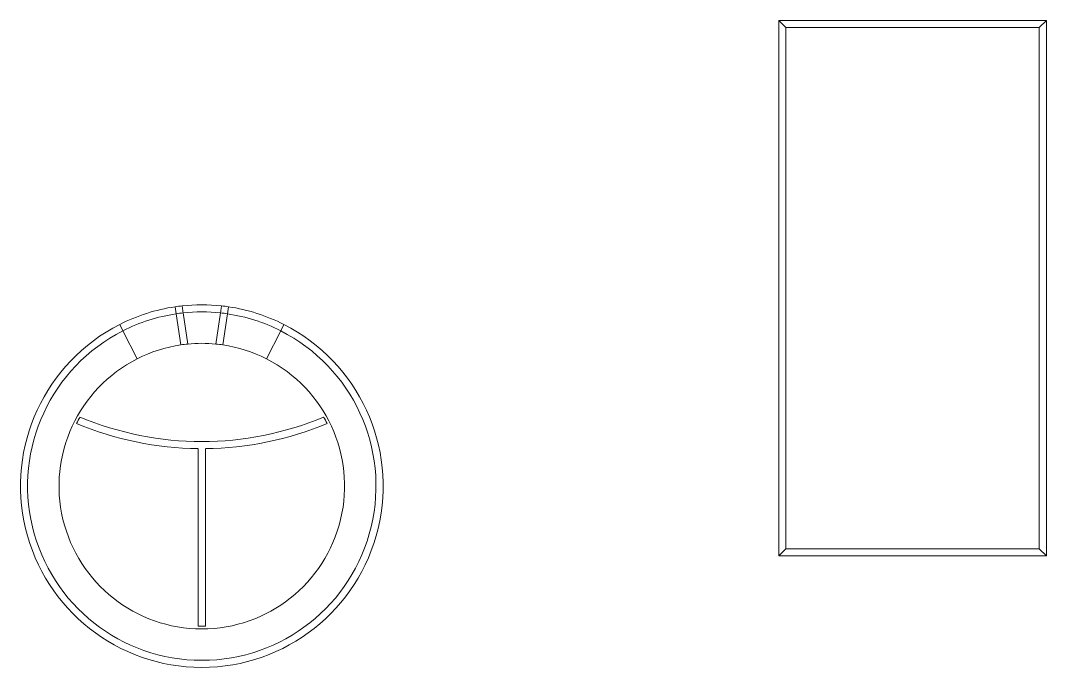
# Model space of a CAD drawing. Header units: millimetres. Extents: x 145 to 1488, y 403 to 626.
# Drawn here: x 220.38 to 249.13, y 523.52 to 541.64 of the extents above; entities that cross this region are included whole.
import ezdxf

# ---------------------------------------------------------------- set-up
doc = ezdxf.new("R2010")
doc.units = ezdxf.units.MM
doc.layers.add('TANGENT EDGES', color=7, linetype='Continuous', lineweight=0)
doc.layers.add('VISIBLE', color=7, linetype='Continuous', lineweight=0)

msp = doc.modelspace()

# ---------------------------------------------------------------- linework, layer by layer
at = {"layer": 'TANGENT EDGES'}
for p, q in [((241.825, 526.839), (241.825, 541.439)), ((241.825, 541.439), (248.925, 541.439)), ((248.925, 541.439), (248.925, 526.839)), ((224.711, 533.62), (224.74, 533.422)), ((226.181, 533.422), (226.211, 533.62)), ((224.74, 533.422), (224.87, 532.552)), ((224.938, 533.448), (225.068, 532.576)), ((225.853, 532.576), (225.983, 533.448)), ((226.051, 532.552), (226.181, 533.422)), ((223.161, 533.125), (223.251, 532.947)), ((223.251, 532.947), (223.649, 532.162)), ((227.272, 532.162), (227.67, 532.947)), ((227.67, 532.947), (227.761, 533.125)), ((248.925, 526.839), (241.825, 526.839))]:
    msp.add_line(p, q, dxfattribs=at)
for centre, radius, start, end in [((225.46, 528.596), 4.88, 98.4901, 116.9206), ((225.459, 528.609), 4.867, 96.138, 98.4933), ((225.46, 528.596), 4.88, 83.8588, 96.1412), ((225.462, 528.609), 4.867, 81.5067, 83.862), ((225.46, 528.596), 4.88, 63.0794, 81.5099), ((225.46, 528.596), 4.88, 116.9206, 63.0794)]:
    msp.add_arc(centre, radius, start, end, dxfattribs=at)
for centre, major_axis, ratio, start_param, end_param in [((224.938, 533.448), (-0.03, 0.198), 0.000328, 4.71129, 6.283185), ((225.983, 533.448), (-0.029, -0.198), 0.000506, -3.141545, -1.570256)]:
    msp.add_ellipse(centre, major_axis=major_axis, ratio=ratio, start_param=start_param, end_param=end_param, dxfattribs=at)
at = {"layer": 'VISIBLE'}
for p, q in [((241.825, 541.439), (241.625, 541.639)), ((241.625, 541.639), (241.625, 526.639)), ((249.125, 541.639), (241.625, 541.639)), ((248.925, 541.439), (249.125, 541.639)), ((249.125, 526.639), (249.125, 541.639)), ((224.911, 533.646), (224.909, 533.646)), ((226.012, 533.646), (226.011, 533.646)), ((225.361, 529.645), (225.361, 524.674)), ((225.561, 524.674), (225.561, 529.645)), ((241.825, 526.839), (241.625, 526.639)), ((241.625, 526.639), (249.125, 526.639)), ((248.925, 526.839), (249.125, 526.639))]:
    msp.add_line(p, q, dxfattribs=at)
for centre, radius, start, end in [((225.46, 528.596), 5.08, 98.4901, 116.9206), ((225.46, 528.596), 5.08, 96.2337, 98.4901), ((225.46, 528.596), 5.08, 83.7845, 96.2155), ((225.46, 528.596), 5.08, 81.5099, 83.7663), ((225.46, 528.596), 5.08, 63.0794, 81.5099), ((225.46, 528.596), 5.08, 116.9206, 270), ((225.46, 528.596), 5.08, 270, 63.0794), ((225.46, 528.596), 4, 98.4901, 116.9206), ((225.46, 528.604), 3.992, 95.6212, 98.4929), ((225.46, 528.596), 4, 90, 95.6241), ((225.46, 528.596), 4, 84.3759, 90), ((225.461, 528.604), 3.992, 81.5071, 84.3788), ((225.46, 528.596), 4, 63.0794, 81.5099), ((225.46, 528.596), 4, 116.9206, 270.0001), ((225.46, 528.596), 4, 269.9999, 63.0794), ((225.454, 528.599), 3.916, 150.4522, 153.3915), ((225.46, 538.684), 9.039, 247.167, 269.3661), ((225.46, 538.684), 8.839, 247.286, 292.714), ((225.46, 538.684), 9.039, 270.6339, 292.833), ((225.467, 528.599), 3.916, 26.6085, 29.5478), ((225.46, 528.588), 3.916, 268.5366, 271.4634)]:
    msp.add_arc(centre, radius, start, end, dxfattribs=at)

doc.saveas('drawing.dxf')
